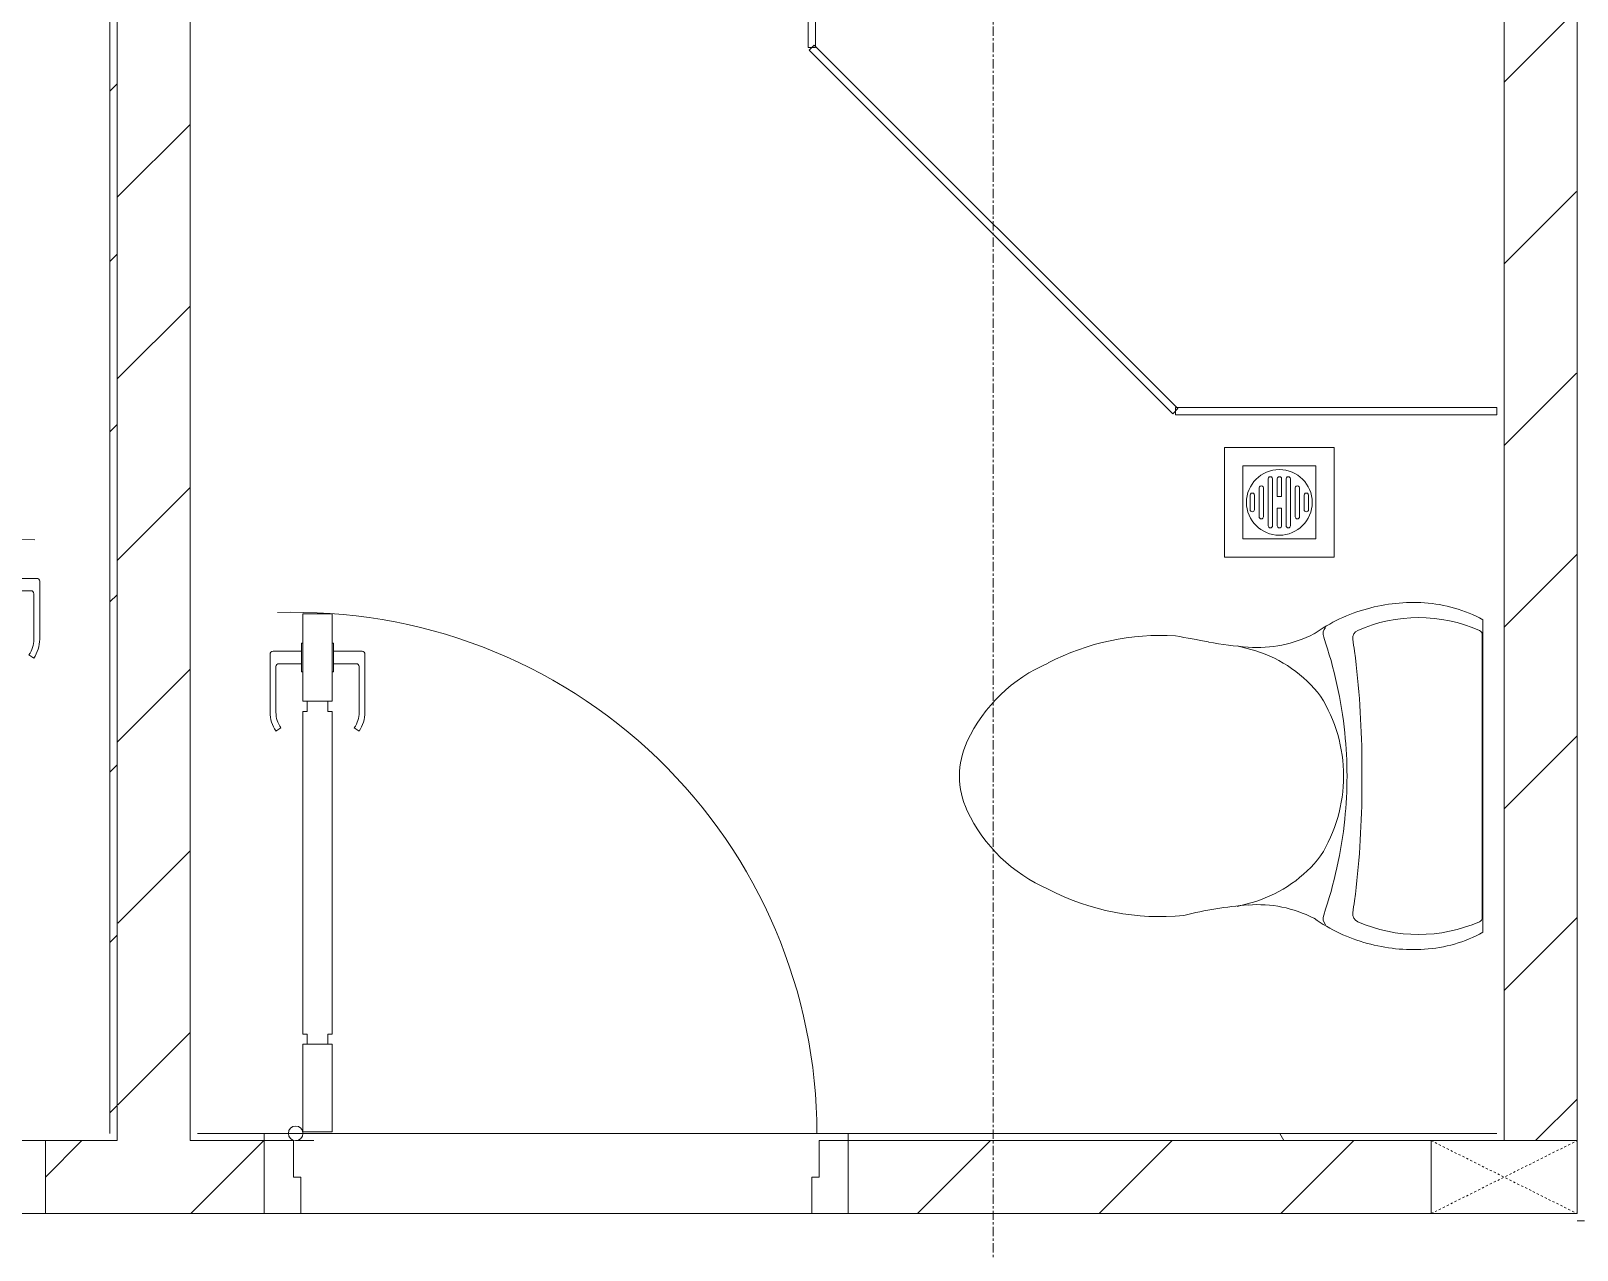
# Model space of a CAD drawing. Header units: millimetres. Extents: x 5357 to 201988, y -16345 to 109895.
# Drawn here: x 47535 to 49653, y 28787 to 30458 of the extents above; entities that cross this region are included whole.
import ezdxf

# ---------------------------------------------------------------- set-up
doc = ezdxf.new("R2010")
doc.units = ezdxf.units.MM
doc.linetypes.add('Dash', pattern=[6, 3, -3])
doc.linetypes.add('Grid Line', pattern=[22.225, 12.7, -3.175, 3.175, -3.175])
for name, color, linetype, lineweight in [('0-1', 7, 'Continuous', 5), ('A-DETL-GENF-1', 53, 'Continuous', 9), ('A-DOOR-1', 53, 'Continuous', 9), ('A-FLOR-1', 10, 'Continuous', 9), ('A-FLOR-2', 53, 'Continuous', 9), ('A-GLAZ-CURT-1', 53, 'Continuous', 9), ('A-WALL-1', 9, 'Continuous', 18), ('A-WALL-2', 53, 'Continuous', 9), ('A-WALL-PATT-1', 10, 'Continuous', 9), ('A-WALL-PATT-2', 53, 'Continuous', 9), ('I-WALL-1', 9, 'Continuous', 18), ('I-WALL-2', 53, 'Continuous', 9), ('M-EQPM-1', 53, 'Continuous', 9), ('P-SANR-FIXT-1', 53, 'Continuous', 9), ('S-COLS-2', 9, 'Continuous', 18), ('S-COLS-4', 53, 'Continuous', 9), ('S-COLS-HDLN-1', 53, 'Dash', 9), ('S-GRID-1', 1, 'Grid Line', 9)]:
    doc.layers.add(name, color=color, linetype=linetype, lineweight=lineweight)
pattern_1 = [(45, (0, 0), (-124.4508, 124.4508), [])]

# ---------------------------------------------------------------- blocks, each defined once
blk = doc.blocks.new('NCV_TKTC_KET CAU_rvt-1-TKCS_MB SÂN ĐƯỜNG NỘI BỘ')
at = {"layer": 'A-FLOR-1'}
for p, q in [((47653.6, 28836.9), (47854.2, 28836.9)), ((47854.2, 28836.9), (47653.6, 28836.9)), ((47854.2, 28836.9), (47653.6, 28836.9)), ((47653.6, 28836.9), (47854.2, 28836.9)), ((47854.2, 28836.9), (47904.2, 28836.9)), ((47904.2, 28836.9), (47854.2, 28836.9)), ((47904.2, 28836.9), (47854.2, 28836.9)), ((47854.2, 28836.9), (47904.2, 28836.9)), ((47904.2, 28836.9), (48604.2, 28836.9)), ((48604.2, 28836.9), (47904.2, 28836.9)), ((48604.2, 28836.9), (47904.2, 28836.9)), ((47904.2, 28836.9), (48604.2, 28836.9)), ((48604.2, 28836.9), (48654.2, 28836.9)), ((48654.2, 28836.9), (48604.2, 28836.9)), ((48654.2, 28836.9), (48604.2, 28836.9)), ((48604.2, 28836.9), (48654.2, 28836.9)), ((48654.2, 28836.9), (49452.6, 28836.9)), ((49452.6, 28836.9), (48654.2, 28836.9)), ((49452.6, 28836.9), (48654.2, 28836.9)), ((48654.2, 28836.9), (49452.6, 28836.9)), ((49452.6, 28836.9), (49650.9, 28836.9)), ((49650.9, 28836.9), (49452.6, 28836.9)), ((49650.9, 28836.9), (49452.6, 28836.9)), ((49452.6, 28836.9), (49650.9, 28836.9))]:
    blk.add_line(p, q, dxfattribs=at)
blk = doc.blocks.new('DOOR_CW_01 CANH MO-PANEL KINH - DIW_01-900x2200-CỬA GỖ VÂN LAMINATE-553375-TKCS_MB SÂN ĐƯỜNG NỘI BỘ')
at = {"layer": 'A-DETL-GENF-1'}
for p, q in [((-397, -182), (-397, -62)), ((-397, -62), (-357, -62)), ((-357, -62), (-357, -182)), ((-357, -182), (-397, -182)), ((-391, -196), (-391, -182)), ((-391, -182), (-363, -182)), ((-363, -182), (-363, -196)), ((-397, -196), (-391, -196)), ((-397, -738), (-397, -196)), ((-357, -196), (-363, -196)), ((-357, -196), (-357, -738)), ((-433.9, -711.2), (-427.3, -715.8)), ((-320.1, -711.2), (-326.7, -715.8)), ((-442, -737), (-442, -816.5)), ((-434, -799.5), (-434, -737)), ((-397, -738), (-391, -738)), ((-391, -752), (-391, -738)), ((-357, -738), (-363, -738)), ((-363, -738), (-363, -752)), ((-320, -799.5), (-320, -737)), ((-312, -737), (-312, -816.5)), ((-357, -752), (-397, -752)), ((-397, -752), (-397, -872)), ((-363, -752), (-391, -752)), ((-357, -872), (-357, -752)), ((-399, -803.5), (-430, -803.5)), ((-399, -792.2), (-399, -831.8)), ((-397, -792.2), (-399, -792.2)), ((-397, -792.2), (-397, -831.8)), ((-357, -792.2), (-357, -831.8)), ((-357, -792.2), (-355, -792.2)), ((-355, -792.2), (-355, -831.8)), ((-355, -803.5), (-324, -803.5)), ((-399, -820.5), (-438, -820.5)), ((-355, -820.5), (-316, -820.5)), ((-399, -831.8), (-397, -831.8)), ((-355, -831.8), (-357, -831.8)), ((-397, -872), (-357, -872))]:
    blk.add_line(p, q, dxfattribs=at)
blk.add_circle((-407, -60), 10, dxfattribs=at)
for centre, radius, start, end in [((-407, -60), 814, 268, 0), ((-397, -737), 45, 145, 180), ((-397, -737), 37, 145, 180), ((-357, -737), 37, 0, 35), ((-357, -737), 45, 360, 35), ((-430, -799.5), 4, 180, 270), ((-324, -799.5), 4, 270, 0), ((-438, -816.5), 4, 180, 270), ((-316, -816.5), 4, 270, 0)]:
    blk.add_arc(centre, radius, start, end, dxfattribs=at)
at = {"layer": 'A-DOOR-1'}
for p, q in [((-450, -50), (-450, 50)), ((-450, 50), (-400, 50)), ((-400, 50), (-400, 0)), ((400, 0), (400, 50)), ((400, 50), (450, 50)), ((450, 50), (450, -50)), ((-410, 0), (-410, -50)), ((-400, 0), (-410, 0)), ((410, 0), (400, 0)), ((410, -50), (410, 0)), ((-410, -50), (-450, -50)), ((-407, -50), (-382, -50)), ((450, -50), (410, -50))]:
    blk.add_line(p, q, dxfattribs=at)
blk = doc.blocks.new('DOOR_CW_01 CANH MO-PANEL KINH - DIG_02-800x2200-CỬA NHÔM KÍNH-400864-TKCS_MB SÂN ĐƯỜNG NỘI BỘ')
at = {"layer": 'A-DETL-GENF-1'}
for p, q in [((-347, 772), (-307, 772)), ((-347, 652), (-347, 772)), ((-307, 772), (-307, 652)), ((-349, 720.5), (-388, 720.5)), ((-349, 731.8), (-347, 731.8)), ((-349, 692.2), (-349, 731.8)), ((-347, 692.2), (-347, 731.8)), ((-307, 692.2), (-307, 731.8)), ((-305, 731.8), (-307, 731.8)), ((-305, 692.2), (-305, 731.8)), ((-305, 720.5), (-266, 720.5)), ((-392, 637), (-392, 716.5)), ((-384, 699.5), (-384, 637)), ((-349, 703.5), (-380, 703.5)), ((-305, 703.5), (-274, 703.5)), ((-270, 699.5), (-270, 637)), ((-262, 637), (-262, 716.5)), ((-347, 692.2), (-349, 692.2)), ((-307, 692.2), (-305, 692.2)), ((-307, 652), (-347, 652)), ((-347, 638), (-341, 638)), ((-347, 638), (-347, 196)), ((-313, 652), (-341, 652)), ((-341, 652), (-341, 638)), ((-313, 638), (-313, 652)), ((-307, 638), (-313, 638)), ((-307, 196), (-307, 638)), ((-383.9, 611.2), (-377.3, 615.8)), ((-270.1, 611.2), (-276.7, 615.8)), ((-347, 196), (-341, 196)), ((-341, 196), (-341, 182)), ((-307, 196), (-313, 196)), ((-313, 182), (-313, 196)), ((-307, 182), (-347, 182)), ((-347, 182), (-347, 62)), ((-341, 182), (-313, 182)), ((-307, 62), (-307, 182)), ((-347, 62), (-307, 62))]:
    blk.add_line(p, q, dxfattribs=at)
blk.add_circle((-357, 60), 10, dxfattribs=at)
for centre, radius, start, end in [((-357, 60), 714, 360, 92), ((-388, 716.5), 4, 90, 180), ((-266, 716.5), 4, 0, 90), ((-380, 699.5), 4, 90, 180), ((-274, 699.5), 4, 0, 90), ((-347, 637), 45, 180, 215), ((-347, 637), 37, 180, 215), ((-307, 637), 37, 325, 0), ((-307, 637), 45, 325, 0)]:
    blk.add_arc(centre, radius, start, end, dxfattribs=at)
at = {"layer": 'A-DOOR-1'}
for p, q in [((-360, 50), (-400, 50)), ((-400, 50), (-400, -50)), ((-360, 0), (-360, 50)), ((-357, 50), (-332, 50)), ((400, 50), (360, 50)), ((360, 50), (360, 0)), ((400, -50), (400, 50)), ((-350, 0), (-360, 0)), ((-350, -50), (-350, 0)), ((360, 0), (350, 0)), ((350, 0), (350, -50)), ((-400, -50), (-350, -50)), ((350, -50), (400, -50))]:
    blk.add_line(p, q, dxfattribs=at)
blk = doc.blocks.new('TOILET - TOILET-400871-TKCS_MB SÂN ĐƯỜNG NỘI BỘ')
at = {"layer": 'P-SANR-FIXT-1'}
for p, q in [((-171.7, 330.3), (-178.6, 355.5)), ((171.7, 330.3), (178.6, 355.5)), ((214.2, 19), (-214.2, 19)), ((194, 19.9), (-194, 19.9))]:
    blk.add_line(p, q, dxfattribs=at)
for centre, radius, start, end in [((45.1, 528.6), 217.6, 115.2282, 156.7784), ((0, 624.4), 111.7, 64.7718, 115.2282), ((-45.1, 528.6), 217.6, 23.2216, 64.7718), ((137.1, 461.2), 329.8, 152.3122, 185.6513), ((-137.1, 461.2), 329.8, 356.3165, 27.6878), ((-719.2, 297.5), 544.3, 4.5441, 13.9464), ((-1948.3, 805.1), 2171.2, 349.1051, 350.319), ((719.2, 297.5), 544.3, 169.7121, 175.4559), ((-343.5, 327.4), 167.3, 332.62, 4.5441), ((343.5, 327.4), 167.3, 175.4559, 207.38), ((-0.4, 384), 179.5, 197.4036, 232.5964), ((0.4, 384), 179.5, 307.4036, 342.5964), ((-4, 115.7), 233.6, 144.7853, 164.7039), ((-195, 224.1), 13.8, 71.0073, 129.3276), ((0.6, 792.1), 586.9, 251.0073, 264.1678), ((0, 416), 206.1, 237.9268, 270), ((0, 416), 206.1, 270, 302.0732), ((-0.6, 792.1), 586.9, 275.8322, 288.9927), ((195, 224.1), 13.8, 50.6724, 108.9927), ((4, 115.7), 233.6, 15.2961, 35.2147), ((-189.1, 185.5), 11.7, 82.4212, 154.5895), ((178.9, 2951.3), 2778.4, 262.4212, 262.7649), ((-14.3, 1400.4), 1215.6, 262.593, 269.6026), ((0, 786.7), 581.5, 264.1678, 275.8322), ((14.3, 1400.4), 1215.6, 270.3974, 277.407), ((-178.9, 2951.3), 2778.4, 277.2351, 277.5788), ((189.1, 185.5), 11.7, 25.4105, 97.5788), ((1.9, 114.1), 239.7, 164.7039, 183.5487), ((-9.8, 107.2), 207.3, 156.2862, 203.7138), ((0, 3462.8), 3278, 269.6026, 270.3974), ((9.8, 107.2), 207.3, 336.2862, 23.7138), ((-1.9, 114.1), 239.7, 356.4513, 15.2961), ((-46.1, 111.1), 191.6, 183.5487, 208.7191), ((46.1, 111.1), 191.6, 331.2809, 356.4513), ((-193.7, 26.4), 6.48, 203.7138, 267.6832), ((193.7, 26.4), 6.48, 272.3168, 336.2862)]:
    blk.add_arc(centre, radius, start, end, dxfattribs=at)
blk = doc.blocks.new('THU NUOC - THU NUOC-V103-TKCS_MB SÂN ĐƯỜNG NỘI BỘ')
at = {"layer": 'M-EQPM-1'}
for p, q in [((-66.3, -70.6), (-66.3, 79.4)), ((-66.3, 79.4), (83.7, 79.4)), ((83.7, 79.4), (83.7, -70.6)), ((58.7, 54.4), (-41.3, 54.4)), ((-41.3, 54.4), (-41.3, -45.6)), ((-1.1, 44.5), (18.5, 44.5)), ((58.7, -45.6), (58.7, 54.4)), ((-11, 32.1), (28.5, 32.1)), ((28.5, 26.1), (-11, 26.1)), ((18.5, 38.5), (-1.1, 38.5)), ((-23.3, 19.6), (40.9, 19.6)), ((40.9, 13.6), (-23.3, 13.6)), ((-23.3, 7.2), (0.7, 7.2)), ((0.7, 1.2), (-23.3, 1.2)), ((0.7, 7.2), (0.7, 1.2)), ((16.7, 1.2), (16.7, 7.2)), ((16.7, 7.2), (40.9, 7.2)), ((40.9, 1.2), (16.7, 1.2)), ((-23.3, -4.8), (40.9, -4.8)), ((40.9, -10.8), (-23.3, -10.8)), ((-11, -17.3), (28.5, -17.3)), ((28.5, -23.3), (-11, -23.3)), ((-1.1, -29.6), (18.5, -29.6)), ((18.5, -35.6), (-1.1, -35.6)), ((-41.3, -45.6), (58.7, -45.6)), ((83.7, -70.6), (-66.3, -70.6))]:
    blk.add_line(p, q, dxfattribs=at)
for centre, radius, start, end in [((8.7, 4.4), 45, 0, 180), ((8.7, 4.4), 45, 360, 180), ((-1.1, 41.5), 3, 90, 270), ((18.5, 41.5), 3, 270, 90), ((-11, 29.1), 3, 90, 270), ((28.5, 29.1), 3, 270, 90), ((8.7, 4.4), 45, 180, 0), ((8.7, 4.4), 45, 180, 360), ((-23.3, 16.6), 3, 90, 270), ((-23.3, 4.2), 3, 90, 270), ((40.9, 16.6), 3, 270, 90), ((40.9, 4.2), 3, 270, 90), ((-23.3, -7.8), 3, 90, 270), ((-11, -20.3), 3, 90, 270), ((28.5, -20.3), 3, 270, 90), ((40.9, -7.8), 3, 270, 90), ((-1.1, -32.6), 3, 90, 270), ((18.5, -32.6), 3, 270, 90)]:
    blk.add_arc(centre, radius, start, end, dxfattribs=at)
blk = doc.blocks.new('System Panel - Glazed-921744-TKCS_MB SÂN ĐƯỜNG NỘI BỘ')
at = {"layer": 'A-GLAZ-CURT-1'}
for p, q in [((220.1, 5), (-220.1, 5)), ((-220.1, 5), (-220.1, -5)), ((220.1, -5), (220.1, 5)), ((-220.1, -5), (220.1, -5))]:
    blk.add_line(p, q, dxfattribs=at)
blk = doc.blocks.new('System Panel - Glazed-579637-TKCS_MB SÂN ĐƯỜNG NỘI BỘ')
at = {"layer": 'A-GLAZ-CURT-1'}
for p, q in [((352.2, 5), (-352.2, 5)), ((-352.2, 5), (-352.2, -5)), ((352.2, -5), (352.2, 5)), ((-352.2, -5), (352.2, -5))]:
    blk.add_line(p, q, dxfattribs=at)
blk = doc.blocks.new('System Panel - Glazed-919683-TKCS_MB SÂN ĐƯỜNG NỘI BỘ')
at = {"layer": 'A-GLAZ-CURT-1'}
for p, q in [((221.2, 5), (-221.2, 5)), ((-221.2, 5), (-221.2, -5)), ((221.2, -5), (221.2, 5)), ((-221.2, -5), (221.2, -5))]:
    blk.add_line(p, q, dxfattribs=at)
blk = doc.blocks.new('G1_SOF - BO TRU - 100x200-V106-TKCS_MB SÂN ĐƯỜNG NỘI BỘ')
at = {"layer": 'S-COLS-2'}
for p, q in [((50, 100), (-50, 100)), ((-50, 100), (-50, -100)), ((50, -100), (50, 100)), ((-50, -100), (50, -100))]:
    blk.add_line(p, q, dxfattribs=at)
at = {"layer": 'S-COLS-HDLN-1'}
for p, q in [((50, 100), (-50, -100)), ((-50, 100), (50, -100))]:
    blk.add_line(p, q, dxfattribs=at)
blk = doc.blocks.new('NCV_TKTC_TANG 1_rvt-1-TKCS_MB SÂN ĐƯỜNG NỘI BỘ')
at = {"layer": 'A-WALL-PATT-1'}
h = blk.add_hatch(dxfattribs=at)
h.set_pattern_fill('FP_1', color=256, style=0, pattern_type=2)
h.set_pattern_definition(pattern_1)
h.paths.add_polyline_path([(49597.5, 28936.9), (49652.6, 28936.9), (49650.9, 31236.9), (49552.6, 31236.9), (49552.6, 28936.9)])
h.paths.add_polyline_path([(49557.3, 31336.9), (49652.6, 31336.9), (49650.9, 33336.9), (49552.6, 33336.9), (49552.6, 31336.9)])
h = blk.add_hatch(dxfattribs=at)
h.set_pattern_fill('FP_1', color=256, style=0, pattern_type=2)
h.set_pattern_definition(pattern_1)
h.paths.add_polyline_path([(47752.6, 28936.9), (47752.6, 30886.9), (47652.6, 30886.9), (47653.6, 28936.9), (47722.5, 28936.9)])
h = blk.add_hatch(dxfattribs=at)
h.set_pattern_fill('FP_1', color=256, style=0, pattern_type=2)
h.set_pattern_definition(pattern_1)
h.paths.add_polyline_path([(44652.6, 28836.9), (46152.6, 28836.9), (46152.6, 28936.9), (44652.6, 28936.9)])
h.paths.add_polyline_path([(46352.6, 28836.9), (46654.6, 28836.9), (46654.6, 28936.9), (46352.6, 28936.9), (46352.6, 28861.8)])
h.paths.add_polyline_path([(47854.2, 28836.9), (47854.2, 28936.9), (47554.6, 28936.9), (47554.6, 28836.9), (47752.6, 28836.9)])
h.paths.add_polyline_path([(48932.9, 28836.9), (49452.6, 28836.9), (49452.6, 28936.9), (48654.2, 28936.9), (48654.2, 28836.9)])
h = blk.add_hatch(dxfattribs=at)
h.set_pattern_fill('FP_3', color=256, style=0, pattern_type=2)
h.set_pattern_definition([(0, (0, 0), (894.08, 223.52), [73.762, -596.798, 73.762, -596.798, -3576.32]), (0, (0, 0), (894.08, 223.52), [-1341.12, 73.762, -1267.358, 73.762, -596.798, -1564.64]), (0, (0, 0), (894.08, 223.52), [-3352.8, 73.762, -373.278, 73.762, -1043.838]), (120, (335.28, 111.76), (-640.614, 662.536), [73.762, -596.798, 73.762, -4173.118]), (120, (335.28, 111.76), (-640.614, 662.536), [-744.322, -596.798, 73.762, -1267.358, -2235.2]), (120, (335.28, 111.76), (-640.614, 662.536), [-2682.24, 73.762, -596.798, 73.762, -1490.878]), (120, (335.28, 111.76), (-640.614, 662.536), [-3426.562, -373.278, 73.762, -1043.838]), (240, (447.04, 558.8), (-253.466, -886.056), [73.762, -596.798, 73.762, -4173.118]), (240, (447.04, 558.8), (-253.466, -886.056), [-744.322, -596.798, 73.762, -1267.358, -2235.2]), (240, (447.04, 558.8), (-253.466, -886.056), [-2682.24, 73.762, -596.798, 73.762, -1490.878]), (240, (447.04, 558.8), (-253.466, -886.056), [-3426.562, -373.278, 73.762, -1043.838])])
h.paths.add_polyline_path([(47762.6, 28936.9), (47854.2, 28936.9), (47854.2, 28946.9), (47762.6, 28946.9), (47762.6, 28942)])
h.paths.add_polyline_path([(49552.6, 28936.9), (49552.6, 28946.9), (48654.2, 28946.9), (48654.2, 28936.9), (49452.6, 28936.9)])
at = {"layer": 'A-WALL-PATT-2'}
h = blk.add_hatch(dxfattribs=at)
h.set_pattern_fill('FP_2', color=256, style=0, pattern_type=2)
h.set_pattern_definition([(45, (0, 0), (-116.6726, 116.6726), [])])
h.paths.add_polyline_path([(47652.6, 28936.9), (47652.6, 32436.9), (47642.6, 32436.9), (47642.6, 28936.9)])
h.paths.add_polyline_path([(47642.6, 33236.9), (47652.6, 33236.9), (47652.6, 33336.9), (47642.6, 33336.9), (47642.6, 33244.9)])
at = {"layer": 'A-FLOR-1'}
for p, q in [((47504.6, 28836.9), (47554.6, 28836.9)), ((47554.6, 28836.9), (47854.2, 28836.9)), ((47854.2, 28836.9), (47904.2, 28836.9)), ((47904.2, 28836.9), (48604.2, 28836.9)), ((48604.2, 28836.9), (48654.2, 28836.9)), ((48654.2, 28836.9), (49452.6, 28836.9)), ((49452.6, 28836.9), (49652.6, 28836.9))]:
    blk.add_line(p, q, dxfattribs=at)
at = {"layer": 'A-FLOR-2'}
blk.add_line((48604.2, 28836.9), (47904.2, 28836.9), dxfattribs=at)
at = {"layer": 'A-WALL-1'}
for p, q in [((49552.6, 31236.9), (49552.6, 28936.9)), ((49652.6, 28936.9), (49652.6, 31236.9)), ((47652.6, 30886.9), (47652.6, 28936.9)), ((47752.6, 28936.9), (47752.6, 30886.9)), ((47652.6, 28936.9), (47642.6, 28936.9)), ((47762.6, 28936.9), (47752.6, 28936.9))]:
    blk.add_line(p, q, dxfattribs=at)
at = {"layer": 'A-WALL-2'}
for p, q in [((47642.6, 28936.9), (47554.6, 28936.9)), ((47854.2, 28936.9), (47762.6, 28936.9)), ((47762.6, 28936.9), (47854.2, 28936.9)), ((49452.6, 28936.9), (48654.2, 28936.9)), ((48654.2, 28936.9), (49452.6, 28936.9)), ((47554.6, 28836.9), (47854.2, 28836.9)), ((48604.2, 28836.9), (47904.2, 28836.9)), ((48654.2, 28836.9), (49452.6, 28836.9))]:
    blk.add_line(p, q, dxfattribs=at)
at = {"layer": 'I-WALL-1'}
for p, q in [((47642.6, 32436.9), (47642.6, 28946.9)), ((47652.6, 28936.9), (47652.6, 31336.9)), ((49652.6, 31236.9), (49652.6, 28936.9)), ((47642.6, 28936.9), (47652.6, 28936.9)), ((47854.2, 28946.9), (47762.6, 28946.9)), ((47854.2, 28936.9), (47854.2, 28946.9)), ((49542.6, 28946.9), (48654.2, 28946.9)), ((48654.2, 28946.9), (48654.2, 28936.9)), ((49552.6, 28936.9), (49552.6, 28946.9)), ((49652.6, 28826.9), (49662.6, 28826.9))]:
    blk.add_line(p, q, dxfattribs=at)
at = {"layer": 'I-WALL-2'}
blk.add_line((47854.2, 28946.9), (48654.2, 28946.9), dxfattribs=at)
at = {"layer": 'A-DOOR-1', "rotation": 180}
blk.add_blockref('DOOR_CW_01 CANH MO-PANEL KINH - DIW_01-900x2200-CỬA GỖ VÂN LAMINATE-553375-TKCS_MB SÂN ĐƯỜNG NỘI BỘ', (47104.6, 28886.9), dxfattribs=at)
at = {"layer": 'A-DOOR-1'}
blk.add_blockref('DOOR_CW_01 CANH MO-PANEL KINH - DIG_02-800x2200-CỬA NHÔM KÍNH-400864-TKCS_MB SÂN ĐƯỜNG NỘI BỘ', (48254.2, 28886.9), dxfattribs=at)
at = {"layer": 'A-GLAZ-CURT-1'}
for name, p, rotation in [('System Panel - Glazed-919683-TKCS_MB SÂN ĐƯỜNG NỘI BỘ', (48604.2, 30655.8), 90), ('System Panel - Glazed-579637-TKCS_MB SÂN ĐƯỜNG NỘI BỘ', (48853.2, 30185.6), 134.9999999999997), ('System Panel - Glazed-921744-TKCS_MB SÂN ĐƯỜNG NỘI BỘ', (49322.4, 29936.5), 180)]:
    blk.add_blockref(name, p, dxfattribs=dict(at, rotation=rotation))
at = {"layer": 'M-EQPM-1', "rotation": 89.99999999999974}
blk.add_blockref('THU NUOC - THU NUOC-V103-TKCS_MB SÂN ĐƯỜNG NỘI BỘ', (49249.1, 29802.8), dxfattribs=at)
at = {"layer": 'P-SANR-FIXT-1', "rotation": 90.00000000000034}
blk.add_blockref('TOILET - TOILET-400871-TKCS_MB SÂN ĐƯỜNG NỘI BỘ', (49542.6, 29436.5), dxfattribs=at)
at = {"layer": 'S-COLS-4', "rotation": 89.99999999999945}
blk.add_blockref('G1_SOF - BO TRU - 100x200-V106-TKCS_MB SÂN ĐƯỜNG NỘI BỘ', (49552.6, 28886.9), dxfattribs=at)

msp = doc.modelspace()

# ---------------------------------------------------------------- linework, layer by layer
at = {"layer": 'S-GRID-1'}
msp.add_line((48852.6, 20960.6), (48852.6, 80482.7), dxfattribs=at)

# ---------------------------------------------------------------- block references
at = {"layer": '0-1'}
for name in ['NCV_TKTC_KET CAU_rvt-1-TKCS_MB SÂN ĐƯỜNG NỘI BỘ', 'NCV_TKTC_TANG 1_rvt-1-TKCS_MB SÂN ĐƯỜNG NỘI BỘ']:
    msp.add_blockref(name, (0, 0), dxfattribs=at)

doc.saveas('drawing.dxf')
